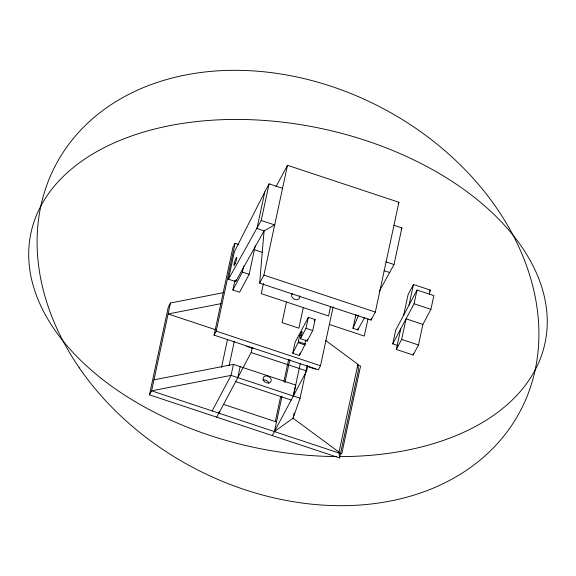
<?xml version="1.0" encoding="UTF-8"?>
<svg xmlns="http://www.w3.org/2000/svg" width="576" height="576" viewBox="0 0 576 576"><rect width="100%" height="100%" fill="white"/><g stroke="black" fill="none" stroke-linecap="round" stroke-linejoin="round"><path stroke-width="0.86" d="M276.12 186.494L287.489 165.29L398.902 202.262L375.329 312.077L371.059 320.098L259.639 283.126L264.089 230.861L274.68 224.935L261.223 220.471L228.492 279.202L235.62 281.57L264.089 230.861L256.954 228.492L264.816 191.88L269.078 183.859L282.542 188.323M371.059 320.098L371.304 318.326M325.57 340.438L357.898 364.284L358.445 370.073L339.581 457.927L149.465 394.841L168.329 306.986L170.46 302.976L223.445 292.666M170.46 302.976L151.603 390.83L149.465 394.841M333.151 306.886L320.508 365.746L318.377 369.756L214.085 335.153L232.949 247.298L235.08 243.288L238.471 244.411M214.085 335.153L216.223 331.142L235.08 243.288M228.492 279.202L234.382 251.748L264.816 191.88M255.29 245.686L249.142 274.298L239.609 292.234L232.877 290.002L234.929 280.462M235.62 281.57L235.994 279.85M221.501 367.438L227.542 339.322M232.877 290.002L242.417 272.066L243.72 265.997M218.894 413.158L219.276 411.401M229.082 365.717L234.367 341.122M261.223 220.471L269.078 183.859M357.17 364.932L360.576 366.062L341.712 453.917L151.603 390.83L231.07 375.372L293.321 396.029L295.682 385.049L233.431 364.392L231.07 375.372L212.17 410.926M237.802 377.604L240.163 366.624M259.639 283.126L263.909 275.105L287.489 165.29M263.462 283.349L261.252 293.645L328.55 315.972L330.574 306.54M216.763 417.168L251.136 352.526L252.266 347.249M286.488 302.018L282.067 322.61L298.894 328.19L303.314 307.598M275.292 421.596L280.735 396.23M283.925 381.362L288.626 359.489M281.959 396.439L274.414 431.582L293.054 418.226L300.089 398.196L307.066 365.688M284.933 382.601L289.886 359.539M292.738 353.282L295.092 342.295L308.369 317.333L315.094 319.565L312.739 330.552L307.181 340.999L300.456 338.76L300.679 337.716A5.371 0.734 -71.6 0 0 302.04 331.625A5.371 0.734 -71.6 0 0 299.736 335.959A5.371 0.734 -71.6 0 0 298.548 341.726L292.738 353.282L299.462 355.514L305.273 343.958A5.371 0.734 -71.6 0 1 305.885 339.998M299.462 355.514L300.01 352.98M300.456 338.76L306.007 328.313L308.369 317.333M300.334 363.456L293.357 395.957L300.089 398.196M307.181 340.999L307.411 339.948A5.371 0.734 -71.6 0 0 307.541 339.574M294.185 412.956L293.054 418.226L339.041 452.138L339.581 457.927M272.282 435.593L306.655 370.944L307.786 365.674M364.759 317.347L357.746 329.918L352.994 328.342L355.939 314.618M357.746 329.918L358.114 328.205M339.041 452.138L357.898 364.284M367.992 318.895L364.306 336.053L329.378 324.468M379.224 291.413L394.013 264.535L401.875 227.923L393.955 225.302M397.8 345.557L392.753 343.886L395.698 330.156L417.031 290.045L433.85 295.625L430.906 309.355L422.906 324.396L418.486 344.988L413.158 355.018L396.331 349.43L400.752 328.846M403.697 315.115L408.118 294.523L413.453 284.494L430.272 290.081L429.35 294.372M396.331 349.43L401.659 339.408L406.08 318.816L422.906 324.396M409.032 305.086L413.453 284.494M392.753 343.886L414.079 303.775L417.031 290.045M413.158 355.018L413.525 353.297M352.994 328.342L358.596 315.094M314.266 321.127L315.094 319.565M398.131 203.717L398.902 202.262M401.098 229.385L401.875 227.923M429.451 291.622L430.272 290.081M221.083 303.653L168.106 313.956L215.878 329.81M153.958 379.843L233.431 364.392M386.1 261.907L394.013 264.535M383.969 270.641L389.75 272.556M254.585 249.761L262.217 252.288M414.079 303.775L430.906 309.355M263.909 275.105L375.329 312.077M242.417 272.066L249.142 274.298M401.659 339.408L418.486 344.988M306.007 328.313L312.739 330.552M299.902 335.484L301.586 336.038M298.548 341.726L305.273 343.958M298.318 342.77L305.05 345.01M216.223 331.142L320.508 365.746M246.542 346.277L253.267 348.509M308.794 366.934L315.518 369.166M251.136 352.526L306.655 370.944M235.67 381.614L291.19 400.039M223.524 404.388L276.48 421.963M262.886 380.11A4.291 3.319 28 0 1 268.963 383.285M299.606 295.855A4.291 3.319 28 0 1 294.991 299.47A4.291 3.319 28 0 1 292.435 293.472M336.83 456.588A262.85 162.943 12.1 0 1 42.79 202.507A262.85 162.943 12.1 0 1 482.933 204.401A262.85 162.943 12.1 0 1 339.43 456.602M263.758 380.801A4.291 3.319 28 0 0 270.835 381.643A4.291 3.319 28 0 0 266.832 375.941A4.291 3.319 28 0 0 263.758 380.801M235.116 263.693A4.291 0.583 -71.6 0 0 236.7 257.357A4.291 0.583 -71.6 0 0 234.202 263.232A4.291 0.583 -71.6 0 0 235.116 263.693M79.258 367.805A262.85 203.112 28 0 0 512.935 423.504A262.85 203.112 28 0 0 271.807 72.698A262.85 203.112 28 0 0 79.258 367.805"/></g></svg>
